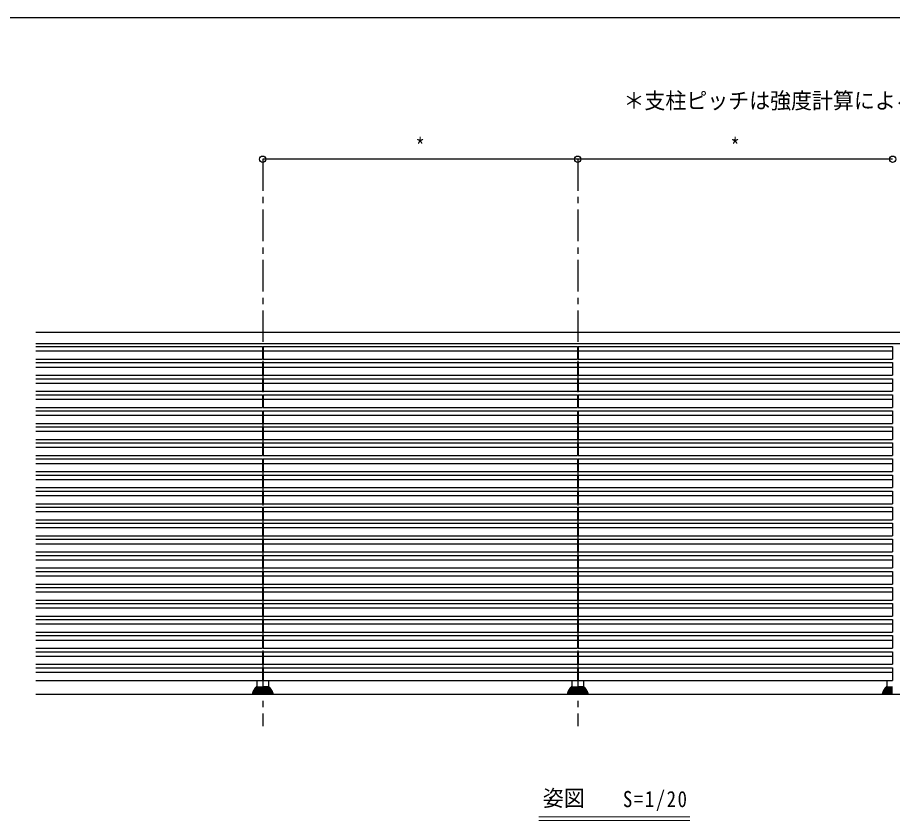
# Model space of a CAD drawing. Units: millimetres at full size, sheet at 1:5, with parts at other scales. Extents: x -1050 to 1050, y -742 to 742.
# Drawn here: x -105 to 590, y 45 to 682 of the extents above; entities that cross this region are included whole.
import ezdxf
from ezdxf.enums import TextEntityAlignment as Align

# ---------------------------------------------------------------- set-up
doc = ezdxf.new("R2010")
doc.units = ezdxf.units.MM
doc.header["$LTSCALE"] = 5
doc.linetypes.add('CHAIN1', pattern=[8, 5, -1, 1, -1])
doc.layers.add('0-9_文字', color=3, linetype='Continuous', lineweight=20)
doc.layers.add('1-5_図枠1_1', color=7, linetype='Continuous')
doc.layers.add('1-6_姿図', color=7, linetype='Continuous')
doc.styles.add('ＭＳ ゴシック', font='')
doc.styles.get('ＭＳ ゴシック').set_extended_font_data('MS Gothic')

# ---------------------------------------------------------------- blocks, each defined once
blk = doc.blocks.new('dimension_origin')
at = {"color": 0, "linetype": 'Continuous', "lineweight": -2}
blk.add_circle((0, 0), 1.25, dxfattribs=at)

msp = doc.modelspace()

# ---------------------------------------------------------------- linework, layer by layer
at = {"layer": '0-9_文字'}
for p, q in [((429.008, 48), (309.255, 48)), ((429.008, 45), (309.255, 45))]:
    msp.add_line(p, q, dxfattribs=at)
at = {"layer": '1-5_図枠1_1'}
msp.add_line((-990, 682.5), (703.535, 682.5), dxfattribs=at)
at = {"layer": '1-6_姿図', "linetype": 'CHAIN1'}
for p, q in [((90, 570), (90, 120)), ((340, 570), (340, 120))]:
    msp.add_line(p, q, dxfattribs=at)
at = {"layer": '1-6_姿図'}
for p, q in [((340, 570), (90, 570)), ((590, 570), (340, 570)), ((872.5, 432.5), (-90, 432.5)), ((-90, 423.75), (872.5, 423.75)), ((-90, 421.25), (89.75, 421.25)), ((89.75, 417.5), (-90, 417.5)), ((89.75, 421.25), (89.75, 411.25)), ((90.25, 421.25), (90.25, 411.25)), ((90.25, 421.25), (339.75, 421.25)), ((339.75, 417.5), (90.25, 417.5)), ((339.75, 421.25), (339.75, 411.25)), ((340.25, 421.25), (340.25, 411.25)), ((340.25, 421.25), (589.75, 421.25)), ((589.75, 417.5), (340.25, 417.5)), ((589.75, 421.25), (589.75, 411.25)), ((-90, 411.25), (89.75, 411.25)), ((90.25, 411.25), (339.75, 411.25)), ((340.25, 411.25), (589.75, 411.25)), ((-90, 408.5), (89.75, 408.5)), ((89.75, 404.75), (-90, 404.75)), ((89.75, 408.5), (89.75, 398.5)), ((90.25, 408.5), (90.25, 398.5)), ((90.25, 408.5), (339.75, 408.5)), ((339.75, 404.75), (90.25, 404.75)), ((339.75, 408.5), (339.75, 398.5)), ((340.25, 408.5), (340.25, 398.5)), ((340.25, 408.5), (589.75, 408.5)), ((589.75, 404.75), (340.25, 404.75)), ((589.75, 408.5), (589.75, 398.5)), ((-90, 398.5), (89.75, 398.5)), ((90.25, 398.5), (339.75, 398.5)), ((340.25, 398.5), (589.75, 398.5)), ((-90, 395.75), (89.75, 395.75)), ((89.75, 392), (-90, 392)), ((89.75, 395.75), (89.75, 385.75)), ((90.25, 395.75), (90.25, 385.75)), ((90.25, 395.75), (339.75, 395.75)), ((339.75, 392), (90.25, 392)), ((339.75, 395.75), (339.75, 385.75)), ((340.25, 395.75), (340.25, 385.75)), ((340.25, 395.75), (589.75, 395.75)), ((589.75, 392), (340.25, 392)), ((589.75, 395.75), (589.75, 385.75)), ((-90, 385.75), (89.75, 385.75)), ((-90, 383), (89.75, 383)), ((89.75, 383), (89.75, 373)), ((90.25, 385.75), (339.75, 385.75)), ((90.25, 383), (90.25, 373)), ((90.25, 383), (339.75, 383)), ((339.75, 383), (339.75, 373)), ((340.25, 385.75), (589.75, 385.75)), ((340.25, 383), (340.25, 373)), ((340.25, 383), (589.75, 383)), ((589.75, 383), (589.75, 373)), ((89.75, 379.25), (-90, 379.25)), ((339.75, 379.25), (90.25, 379.25)), ((589.75, 379.25), (340.25, 379.25)), ((-90, 373), (89.75, 373)), ((-90, 370.25), (89.75, 370.25)), ((89.75, 370.25), (89.75, 360.25)), ((90.25, 373), (339.75, 373)), ((90.25, 370.25), (90.25, 360.25)), ((90.25, 370.25), (339.75, 370.25)), ((339.75, 370.25), (339.75, 360.25)), ((340.25, 373), (589.75, 373)), ((340.25, 370.25), (340.25, 360.25)), ((340.25, 370.25), (589.75, 370.25)), ((589.75, 370.25), (589.75, 360.25)), ((89.75, 366.5), (-90, 366.5)), ((339.75, 366.5), (90.25, 366.5)), ((589.75, 366.5), (340.25, 366.5)), ((-90, 360.25), (89.75, 360.25)), ((-90, 357.5), (89.75, 357.5)), ((89.75, 357.5), (89.75, 347.5)), ((90.25, 360.25), (339.75, 360.25)), ((90.25, 357.5), (90.25, 347.5)), ((90.25, 357.5), (339.75, 357.5)), ((339.75, 357.5), (339.75, 347.5)), ((340.25, 360.25), (589.75, 360.25)), ((340.25, 357.5), (340.25, 347.5)), ((340.25, 357.5), (589.75, 357.5)), ((589.75, 357.5), (589.75, 347.5)), ((89.75, 353.75), (-90, 353.75)), ((-90, 347.5), (89.75, 347.5)), ((339.75, 353.75), (90.25, 353.75)), ((90.25, 347.5), (339.75, 347.5)), ((589.75, 353.75), (340.25, 353.75)), ((340.25, 347.5), (589.75, 347.5)), ((-90, 344.75), (89.75, 344.75)), ((89.75, 341), (-90, 341)), ((89.75, 344.75), (89.75, 334.75)), ((90.25, 344.75), (90.25, 334.75)), ((90.25, 344.75), (339.75, 344.75)), ((339.75, 341), (90.25, 341)), ((339.75, 344.75), (339.75, 334.75)), ((340.25, 344.75), (340.25, 334.75)), ((340.25, 344.75), (589.75, 344.75)), ((589.75, 341), (340.25, 341)), ((589.75, 344.75), (589.75, 334.75)), ((-90, 334.75), (89.75, 334.75)), ((90.25, 334.75), (339.75, 334.75)), ((340.25, 334.75), (589.75, 334.75)), ((-90, 332), (89.75, 332)), ((89.75, 328.25), (-90, 328.25)), ((89.75, 332), (89.75, 322)), ((90.25, 332), (90.25, 322)), ((90.25, 332), (339.75, 332)), ((339.75, 328.25), (90.25, 328.25)), ((339.75, 332), (339.75, 322)), ((340.25, 332), (340.25, 322)), ((340.25, 332), (589.75, 332)), ((589.75, 328.25), (340.25, 328.25)), ((589.75, 332), (589.75, 322)), ((-90, 322), (89.75, 322)), ((90.25, 322), (339.75, 322)), ((340.25, 322), (589.75, 322)), ((-90, 319.25), (89.75, 319.25)), ((89.75, 315.5), (-90, 315.5)), ((89.75, 319.25), (89.75, 309.25)), ((90.25, 319.25), (90.25, 309.25)), ((90.25, 319.25), (339.75, 319.25)), ((339.75, 315.5), (90.25, 315.5)), ((339.75, 319.25), (339.75, 309.25)), ((340.25, 319.25), (340.25, 309.25)), ((340.25, 319.25), (589.75, 319.25)), ((589.75, 315.5), (340.25, 315.5)), ((589.75, 319.25), (589.75, 309.25)), ((-90, 309.25), (89.75, 309.25)), ((-90, 306.5), (89.75, 306.5)), ((89.75, 306.5), (89.75, 296.5)), ((90.25, 309.25), (339.75, 309.25)), ((90.25, 306.5), (90.25, 296.5)), ((90.25, 306.5), (339.75, 306.5)), ((339.75, 306.5), (339.75, 296.5)), ((340.25, 309.25), (589.75, 309.25)), ((340.25, 306.5), (340.25, 296.5)), ((340.25, 306.5), (589.75, 306.5)), ((589.75, 306.5), (589.75, 296.5)), ((89.75, 302.75), (-90, 302.75)), ((339.75, 302.75), (90.25, 302.75)), ((589.75, 302.75), (340.25, 302.75)), ((-90, 296.5), (89.75, 296.5)), ((-90, 293.75), (89.75, 293.75)), ((89.75, 293.75), (89.75, 283.75)), ((90.25, 296.5), (339.75, 296.5)), ((90.25, 293.75), (90.25, 283.75)), ((90.25, 293.75), (339.75, 293.75)), ((339.75, 293.75), (339.75, 283.75)), ((340.25, 296.5), (589.75, 296.5)), ((340.25, 293.75), (340.25, 283.75)), ((340.25, 293.75), (589.75, 293.75)), ((589.75, 293.75), (589.75, 283.75)), ((89.75, 290), (-90, 290)), ((339.75, 290), (90.25, 290)), ((589.75, 290), (340.25, 290)), ((-90, 283.75), (89.75, 283.75)), ((-90, 281), (89.75, 281)), ((89.75, 281), (89.75, 271)), ((90.25, 283.75), (339.75, 283.75)), ((90.25, 281), (90.25, 271)), ((90.25, 281), (339.75, 281)), ((339.75, 281), (339.75, 271)), ((340.25, 283.75), (589.75, 283.75)), ((340.25, 281), (340.25, 271)), ((340.25, 281), (589.75, 281)), ((589.75, 281), (589.75, 271)), ((89.75, 277.25), (-90, 277.25)), ((-90, 271), (89.75, 271)), ((339.75, 277.25), (90.25, 277.25)), ((90.25, 271), (339.75, 271)), ((589.75, 277.25), (340.25, 277.25)), ((340.25, 271), (589.75, 271)), ((-90, 268.25), (89.75, 268.25)), ((89.75, 264.5), (-90, 264.5)), ((89.75, 268.25), (89.75, 258.25)), ((90.25, 268.25), (90.25, 258.25)), ((90.25, 268.25), (339.75, 268.25)), ((339.75, 264.5), (90.25, 264.5)), ((339.75, 268.25), (339.75, 258.25)), ((340.25, 268.25), (340.25, 258.25)), ((340.25, 268.25), (589.75, 268.25)), ((589.75, 264.5), (340.25, 264.5)), ((589.75, 268.25), (589.75, 258.25)), ((-90, 258.25), (89.75, 258.25)), ((90.25, 258.25), (339.75, 258.25)), ((340.25, 258.25), (589.75, 258.25)), ((-90, 255.5), (89.75, 255.5)), ((89.75, 251.75), (-90, 251.75)), ((89.75, 255.5), (89.75, 245.5)), ((90.25, 255.5), (90.25, 245.5)), ((90.25, 255.5), (339.75, 255.5)), ((339.75, 251.75), (90.25, 251.75)), ((339.75, 255.5), (339.75, 245.5)), ((340.25, 255.5), (340.25, 245.5)), ((340.25, 255.5), (589.75, 255.5)), ((589.75, 251.75), (340.25, 251.75)), ((589.75, 255.5), (589.75, 245.5)), ((-90, 245.5), (89.75, 245.5)), ((90.25, 245.5), (339.75, 245.5)), ((340.25, 245.5), (589.75, 245.5)), ((-90, 242.75), (89.75, 242.75)), ((89.75, 239), (-90, 239)), ((89.75, 242.75), (89.75, 232.75)), ((90.25, 242.75), (90.25, 232.75)), ((90.25, 242.75), (339.75, 242.75)), ((339.75, 239), (90.25, 239)), ((339.75, 242.75), (339.75, 232.75)), ((340.25, 242.75), (340.25, 232.75)), ((340.25, 242.75), (589.75, 242.75)), ((589.75, 239), (340.25, 239)), ((589.75, 242.75), (589.75, 232.75)), ((-90, 232.75), (89.75, 232.75)), ((-90, 230), (89.75, 230)), ((89.75, 230), (89.75, 220)), ((90.25, 232.75), (339.75, 232.75)), ((90.25, 230), (90.25, 220)), ((90.25, 230), (339.75, 230)), ((339.75, 230), (339.75, 220)), ((340.25, 232.75), (589.75, 232.75)), ((340.25, 230), (340.25, 220)), ((340.25, 230), (589.75, 230)), ((589.75, 230), (589.75, 220)), ((89.75, 226.25), (-90, 226.25)), ((339.75, 226.25), (90.25, 226.25)), ((589.75, 226.25), (340.25, 226.25)), ((-90, 220), (89.75, 220)), ((-90, 217.25), (89.75, 217.25)), ((89.75, 217.25), (89.75, 207.25)), ((90.25, 220), (339.75, 220)), ((90.25, 217.25), (90.25, 207.25)), ((90.25, 217.25), (339.75, 217.25)), ((339.75, 217.25), (339.75, 207.25)), ((340.25, 220), (589.75, 220)), ((340.25, 217.25), (340.25, 207.25)), ((340.25, 217.25), (589.75, 217.25)), ((589.75, 217.25), (589.75, 207.25)), ((89.75, 213.5), (-90, 213.5)), ((339.75, 213.5), (90.25, 213.5)), ((589.75, 213.5), (340.25, 213.5)), ((-90, 207.25), (89.75, 207.25)), ((-90, 204.5), (89.75, 204.5)), ((89.75, 204.5), (89.75, 194.5)), ((90.25, 207.25), (339.75, 207.25)), ((90.25, 204.5), (90.25, 194.5)), ((90.25, 204.5), (339.75, 204.5)), ((339.75, 204.5), (339.75, 194.5)), ((340.25, 207.25), (589.75, 207.25)), ((340.25, 204.5), (340.25, 194.5)), ((340.25, 204.5), (589.75, 204.5)), ((589.75, 204.5), (589.75, 194.5)), ((89.75, 200.75), (-90, 200.75)), ((-90, 194.5), (89.75, 194.5)), ((339.75, 200.75), (90.25, 200.75)), ((90.25, 194.5), (339.75, 194.5)), ((589.75, 200.75), (340.25, 200.75)), ((340.25, 194.5), (589.75, 194.5)), ((-90, 191.75), (89.75, 191.75)), ((89.75, 188), (-90, 188)), ((89.75, 191.75), (89.75, 181.75)), ((90.25, 191.75), (90.25, 181.75)), ((90.25, 191.75), (339.75, 191.75)), ((339.75, 188), (90.25, 188)), ((339.75, 191.75), (339.75, 181.75)), ((340.25, 191.75), (340.25, 181.75)), ((340.25, 191.75), (589.75, 191.75)), ((589.75, 188), (340.25, 188)), ((589.75, 191.75), (589.75, 181.75)), ((-90, 181.75), (89.75, 181.75)), ((90.25, 181.75), (339.75, 181.75)), ((340.25, 181.75), (589.75, 181.75)), ((-90, 179), (89.75, 179)), ((89.75, 175.25), (-90, 175.25)), ((89.75, 179), (89.75, 169)), ((90.25, 179), (90.25, 169)), ((90.25, 179), (339.75, 179)), ((339.75, 175.25), (90.25, 175.25)), ((339.75, 179), (339.75, 169)), ((340.25, 179), (340.25, 169)), ((340.25, 179), (589.75, 179)), ((589.75, 175.25), (340.25, 175.25)), ((589.75, 179), (589.75, 169)), ((-90, 169), (89.75, 169)), ((90.25, 169), (339.75, 169)), ((340.25, 169), (589.75, 169)), ((-90, 166.25), (89.75, 166.25)), ((89.75, 162.5), (-90, 162.5)), ((89.75, 166.25), (89.75, 156.25)), ((90.25, 166.25), (90.25, 156.25)), ((90.25, 166.25), (339.75, 166.25)), ((339.75, 162.5), (90.25, 162.5)), ((339.75, 166.25), (339.75, 156.25)), ((340.25, 166.25), (340.25, 156.25)), ((340.25, 166.25), (589.75, 166.25)), ((589.75, 162.5), (340.25, 162.5)), ((589.75, 166.25), (589.75, 156.25)), ((-90, 156.25), (89.75, 156.25)), ((85.25, 156.25), (85.25, 151.25)), ((90.25, 156.25), (339.75, 156.25)), ((94.75, 151.25), (94.75, 156.25)), ((335.25, 156.25), (335.25, 151.25)), ((340.25, 156.25), (589.75, 156.25)), ((344.75, 151.25), (344.75, 156.25)), ((585.25, 156.25), (585.25, 151.25)), ((81.941, 146.311), (81.941, 145.8)), ((82.187, 147.014), (82.187, 146.599)), ((82.187, 146.6), (90, 146.6)), ((82.505, 147.76), (82.505, 147.407)), ((82.505, 147.407), (90, 147.407)), ((82.908, 148.524), (82.908, 148.2)), ((82.908, 148.2), (90, 148.2)), ((83.36, 149.001), (90, 149.001)), ((83.424, 149.302), (83.424, 149.001)), ((83.882, 149.8), (90, 149.8)), ((84.073, 150.1), (84.073, 149.8)), ((84.527, 150.6), (90, 150.6)), ((84.75, 150.75), (84.75, 150.6)), ((85.25, 151.25), (90, 151.25)), ((94.75, 151.25), (90, 151.25)), ((95.473, 150.6), (90, 150.6)), ((96.118, 149.8), (90, 149.8)), ((96.64, 149.001), (90, 149.001)), ((97.092, 148.2), (90, 148.2)), ((97.495, 147.407), (90, 147.407)), ((97.813, 146.6), (90, 146.6)), ((95.25, 150.75), (95.25, 150.6)), ((95.927, 150.1), (95.927, 149.8)), ((96.576, 149.302), (96.576, 149.001)), ((97.092, 148.524), (97.092, 148.2)), ((97.495, 147.76), (97.495, 147.407)), ((97.813, 147.014), (97.813, 146.599)), ((98.059, 146.311), (98.059, 145.8)), ((331.941, 146.311), (331.941, 145.8)), ((332.187, 147.014), (332.187, 146.599)), ((332.187, 146.6), (340, 146.6)), ((332.505, 147.76), (332.505, 147.407)), ((332.505, 147.407), (340, 147.407)), ((332.908, 148.524), (332.908, 148.2)), ((332.908, 148.2), (340, 148.2)), ((333.36, 149.001), (340, 149.001)), ((333.424, 149.302), (333.424, 149.001)), ((333.882, 149.8), (340, 149.8)), ((334.073, 150.1), (334.073, 149.8)), ((334.527, 150.6), (340, 150.6)), ((334.75, 150.75), (334.75, 150.6)), ((335.25, 151.25), (340, 151.25)), ((344.75, 151.25), (340, 151.25)), ((345.473, 150.6), (340, 150.6)), ((346.118, 149.8), (340, 149.8)), ((346.64, 149.001), (340, 149.001)), ((347.092, 148.2), (340, 148.2)), ((347.495, 147.407), (340, 147.407)), ((347.813, 146.6), (340, 146.6)), ((345.25, 150.75), (345.25, 150.6)), ((345.927, 150.1), (345.927, 149.8)), ((346.576, 149.302), (346.576, 149.001)), ((347.092, 148.524), (347.092, 148.2)), ((347.495, 147.76), (347.495, 147.407)), ((347.813, 147.014), (347.813, 146.599)), ((348.059, 146.311), (348.059, 145.8)), ((581.941, 146.311), (581.941, 145.8)), ((582.187, 147.014), (582.187, 146.599)), ((582.187, 146.6), (590, 146.6)), ((582.505, 147.76), (582.505, 147.407)), ((582.505, 147.407), (590, 147.407)), ((582.908, 148.524), (582.908, 148.2)), ((582.908, 148.2), (590, 148.2)), ((583.36, 149.001), (590, 149.001)), ((583.424, 149.302), (583.424, 149.001)), ((583.882, 149.8), (590, 149.8)), ((584.073, 150.1), (584.073, 149.8)), ((584.527, 150.6), (590, 150.6)), ((584.75, 150.75), (584.75, 150.6)), ((585.25, 151.25), (590, 151.25)), ((897.646, 145), (-90, 145)), ((81.75, 145.482), (81.75, 145)), ((81.941, 145.8), (90, 145.8)), ((98.059, 145.8), (90, 145.8)), ((98.25, 145.482), (98.25, 145)), ((331.75, 145.482), (331.75, 145)), ((331.941, 145.8), (340, 145.8)), ((348.059, 145.8), (340, 145.8)), ((348.25, 145.482), (348.25, 145)), ((581.75, 145.482), (581.75, 145)), ((581.941, 145.8), (590, 145.8))]:
    msp.add_line(p, q, dxfattribs=at)
for centre, radius, start, end in [((82.244, 146.303), 0.303, 100.92102, 178.46143), ((82.556, 147.04), 0.37, 97.87545, 184.11221), ((82.92, 147.785), 0.415, 91.62275, 183.49063), ((83.373, 148.536), 0.466, 91.64474, 181.439), ((83.912, 149.312), 0.488, 86.57068, 181.25523), ((84.584, 150.089), 0.512, 86.56134, 178.79631), ((85.25, 150.75), 0.5, 90, 180), ((94.75, 150.75), 0.5, 0, 90), ((95.416, 150.089), 0.512, 1.20369, 93.43866), ((96.088, 149.312), 0.488, 358.74477, 93.42932), ((96.627, 148.536), 0.466, 358.561, 88.35526), ((97.08, 147.785), 0.415, 356.50937, 88.37725), ((97.444, 147.04), 0.37, 355.88779, 82.12455), ((97.756, 146.303), 0.303, 1.53857, 79.07898), ((332.244, 146.303), 0.303, 100.92102, 178.46143), ((332.556, 147.04), 0.37, 97.87545, 184.11221), ((332.92, 147.785), 0.415, 91.62275, 183.49063), ((333.373, 148.536), 0.466, 91.64474, 181.439), ((333.912, 149.312), 0.488, 86.57068, 181.25523), ((334.584, 150.089), 0.512, 86.56134, 178.79631), ((335.25, 150.75), 0.5, 90, 180), ((344.75, 150.75), 0.5, 0, 90), ((345.416, 150.089), 0.512, 1.20369, 93.43866), ((346.088, 149.312), 0.488, 358.74477, 93.42932), ((346.627, 148.536), 0.466, 358.561, 88.35526), ((347.08, 147.785), 0.415, 356.50937, 88.37725), ((347.444, 147.04), 0.37, 355.88779, 82.12455), ((347.756, 146.303), 0.303, 1.53857, 79.07898), ((582.244, 146.303), 0.303, 100.92102, 178.46143), ((582.556, 147.04), 0.37, 97.87545, 184.11221), ((582.92, 147.785), 0.415, 91.62275, 183.49063), ((583.373, 148.536), 0.466, 91.64474, 181.439), ((583.912, 149.312), 0.488, 86.57068, 181.25523), ((584.584, 150.089), 0.512, 86.56134, 178.79631), ((585.25, 150.75), 0.5, 90, 180), ((82.114, 145.48), 0.364, 118.33625, 179.71056), ((97.886, 145.48), 0.364, 0.28944, 61.66375), ((332.114, 145.48), 0.364, 118.33625, 179.71056), ((347.886, 145.48), 0.364, 0.28944, 61.66375), ((582.114, 145.48), 0.364, 118.33625, 179.71056)]:
    msp.add_arc(centre, radius, start, end, dxfattribs=at)

# ---------------------------------------------------------------- block references
at = {"layer": '1-6_姿図', "xscale": 2, "yscale": 2, "rotation": 180}
for p in [(90, 570), (340, 570), (590, 570)]:
    msp.add_blockref('dimension_origin', p, dxfattribs=at)
at = {"layer": '1-6_姿図', "xscale": 2, "yscale": 2}
for p in [(340, 570), (590, 570)]:
    msp.add_blockref('dimension_origin', p, dxfattribs=at)

# ---------------------------------------------------------------- texts
at = {"layer": '0-9_文字', "style": 'ＭＳ ゴシック', "width": 0.95}
for s, p in [('＊支柱ピッチは強度計算による', (376.373, 606.251)), ('姿図', (312.321, 52.481))]:
    msp.add_text(s, height=12.83, dxfattribs=at).set_placement(p, align=Align.BOTTOM_LEFT)
at = {"layer": '0-9_文字', "insert": (375.914, 52.481), "char_height": 12.83, "attachment_point": 7, "style": 'ＭＳ ゴシック'}
msp.add_mtext('\\T1.17;\\W0.85;S=1/20', dxfattribs=at)
at = {"layer": '1-6_姿図', "style": 'ＭＳ ゴシック', "width": 0.85}
for p in [(211.25, 570), (461.25, 570)]:
    msp.add_text('*', height=12.83, dxfattribs=at).set_placement(p, align=Align.BOTTOM_LEFT)

doc.saveas('drawing.dxf')
